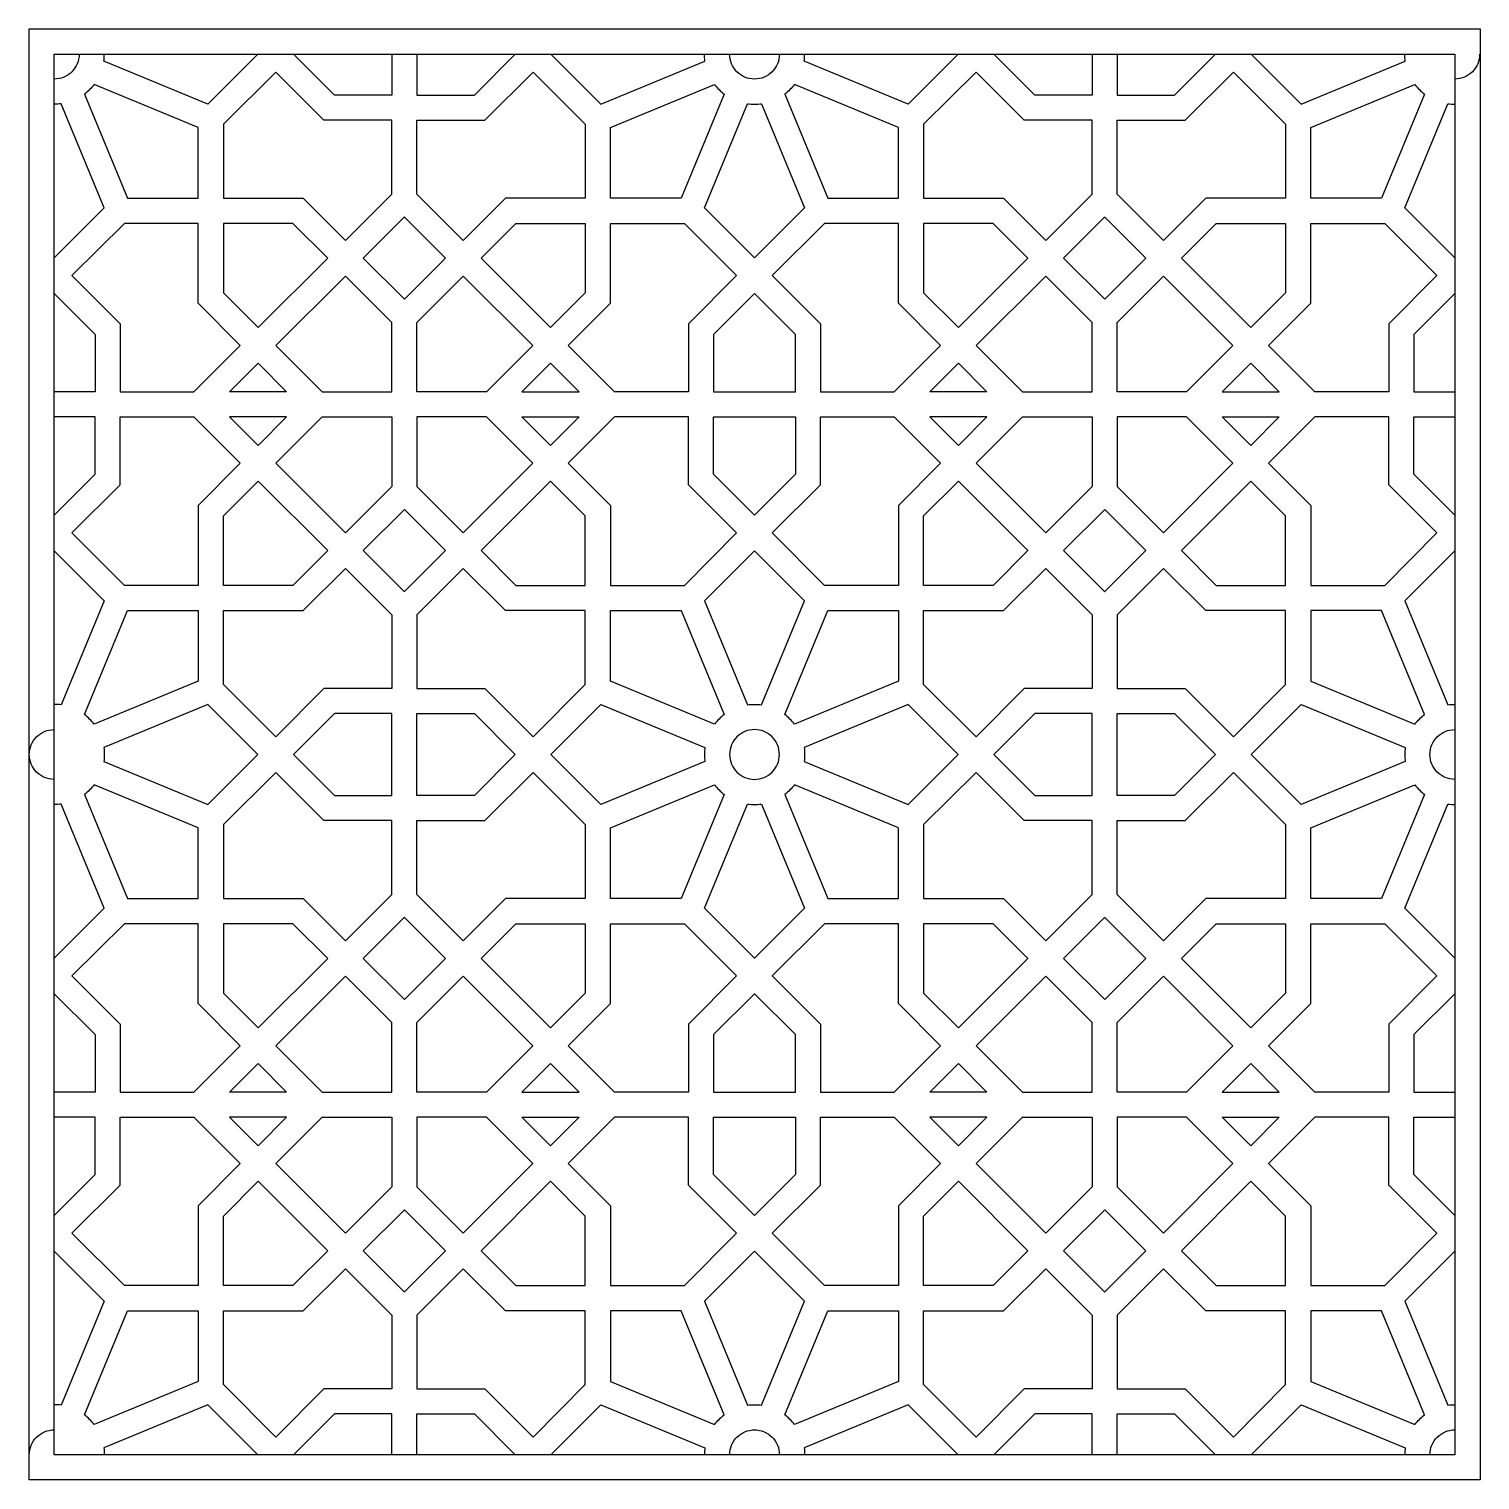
# Model space of a CAD drawing. Extents: x 0 to 1152, y 0 to 1152.
import ezdxf

# ---------------------------------------------------------------- set-up
doc = ezdxf.new("R2010")
doc.units = 0
doc.layers.add('Default_Layer', color=1, linetype='CONTINUOUS')

msp = doc.modelspace()

# ---------------------------------------------------------------- linework, layer by layer
at = {"layer": 'Default_Layer'}
for points in [[(0, 0), (0, 1152.4), (1152.4, 1152.4), (1152.4, 0), (0, 0)], [(20, 20), (20, 1132.4), (1132.4, 1132.4), (1132.4, 20), (20, 20)], [(251.3, 984.5), (288.1, 1021.3), (288.1, 1079.9), (234.2, 1079.9), (195.9, 1118.2), (154.4, 1076.7), (154.4, 1018), (217.8, 1018), (251.3, 984.5)], [(344.9, 984.5), (308.1, 1021.3), (308.1, 1079.9), (361.9, 1079.9), (400.3, 1118.2), (441.8, 1076.7), (441.8, 1018), (378.4, 1018), (344.9, 984.5)], [(807.5, 984.5), (844.3, 1021.3), (844.3, 1079.9), (790.4, 1079.9), (752.1, 1118.2), (710.5, 1076.7), (710.5, 1018), (774, 1018), (807.5, 984.5)], [(901.1, 984.5), (864.3, 1021.3), (864.3, 1079.9), (918.1, 1079.9), (956.5, 1118.2), (998, 1076.7), (998, 1018), (934.5, 1018), (901.1, 984.5)], [(298.1, 1002.9), (298, 1003), (265.4, 970.4), (298.1, 937.7), (330.7, 970.4), (298.1, 1003), (298.1, 1002.9)], [(854.3, 1002.9), (854.3, 1003), (886.9, 970.4), (854.3, 937.7), (821.6, 970.4), (854.2, 1003), (854.3, 1002.9)], [(131, 864.3), (167.8, 901.1), (134.4, 934.5), (134.4, 998), (75.7, 998), (34.1, 956.5), (72.5, 918.1), (72.5, 864.3), (131, 864.3)], [(237.2, 970.4), (209.5, 998), (154.4, 998), (154.4, 942.8), (182, 915.2), (237.2, 970.4)], [(414.2, 915.2), (359, 970.4), (386.6, 998), (441.8, 998), (441.8, 942.8), (414.2, 915.2)], [(428.3, 901.1), (461.8, 934.5), (461.8, 998), (520.5, 998), (562, 956.5), (523.7, 918.1), (523.7, 864.3), (465.1, 864.3), (428.3, 901.1)], [(724, 901.1), (690.5, 934.5), (690.5, 998), (631.8, 998), (590.3, 956.5), (628.7, 918.1), (628.7, 864.3), (687.2, 864.3), (724, 901.1)], [(738.2, 915.2), (793.3, 970.4), (765.7, 998), (710.5, 998), (710.5, 942.8), (738.2, 915.2)], [(915.2, 970.4), (942.8, 998), (998, 998), (998, 942.8), (970.4, 915.2), (915.2, 970.4)], [(1021.3, 864.3), (984.5, 901.1), (1018, 934.5), (1018, 998), (1076.7, 998), (1118.2, 956.5), (1079.9, 918.1), (1079.9, 864.3), (1021.3, 864.3)], [(232.9, 864.3), (288.1, 864.3), (288.1, 919.4), (251.3, 956.2), (196.1, 901.1), (232.9, 864.3)], [(363.3, 864.3), (308.1, 864.3), (308.1, 919.4), (344.9, 956.2), (400.1, 901.1), (363.3, 864.3)], [(789.1, 864.3), (844.3, 864.3), (844.3, 919.4), (807.5, 956.2), (752.3, 901.1), (789.1, 864.3)], [(919.4, 864.3), (864.3, 864.3), (864.3, 919.4), (901.1, 956.2), (956.2, 901.1), (919.4, 864.3)], [(576.2, 864.3), (608.7, 864.3), (608.7, 909.8), (576.2, 942.3), (543.7, 909.8), (543.7, 864.3), (576.2, 864.3)], [(159.3, 864.3), (182, 886.9), (204.6, 864.3), (159.3, 864.3)], [(436.8, 864.3), (414.2, 886.9), (391.5, 864.3), (436.8, 864.3)], [(715.5, 864.3), (738.2, 886.9), (760.8, 864.3), (715.5, 864.3)], [(993, 864.3), (970.4, 886.9), (947.7, 864.3), (993, 864.3)], [(167.8, 807.5), (134.4, 774), (134.4, 710.5), (75.7, 710.5), (34.1, 752.1), (72.5, 790.4), (72.5, 844.3), (131, 844.3), (167.8, 807.5)], [(159.3, 844.3), (182, 821.6), (204.6, 844.3), (159.3, 844.3)], [(232.9, 844.3), (288.1, 844.3), (288.1, 789.1), (251.3, 752.3), (196.1, 807.5), (232.9, 844.3)], [(363.3, 844.3), (308.1, 844.3), (308.1, 789.1), (344.9, 752.3), (400.1, 807.5), (363.3, 844.3)], [(436.8, 844.3), (414.2, 821.6), (391.5, 844.3), (436.8, 844.3)], [(428.3, 807.5), (461.8, 774), (461.8, 710.5), (520.5, 710.5), (562, 752.1), (523.7, 790.4), (523.7, 844.3), (465.1, 844.3), (428.3, 807.5)], [(576.2, 844.3), (608.7, 844.3), (608.7, 798.7), (576.2, 766.2), (543.7, 798.7), (543.7, 844.3), (576.2, 844.3)], [(724, 807.5), (690.5, 774), (690.5, 710.5), (631.8, 710.5), (590.3, 752.1), (628.7, 790.4), (628.7, 844.3), (687.2, 844.3), (724, 807.5)], [(715.5, 844.3), (738.2, 821.6), (760.8, 844.3), (715.5, 844.3)], [(789.1, 844.3), (844.3, 844.3), (844.3, 789.1), (807.5, 752.3), (752.3, 807.5), (789.1, 844.3)], [(919.4, 844.3), (864.3, 844.3), (864.3, 789.1), (901.1, 752.3), (956.2, 807.5), (919.4, 844.3)], [(993, 844.3), (970.4, 821.6), (947.7, 844.3), (993, 844.3)], [(984.5, 807.5), (1018, 774), (1018, 710.5), (1076.7, 710.5), (1118.2, 752.1), (1079.9, 790.4), (1079.9, 844.3), (1021.3, 844.3), (984.5, 807.5)], [(182, 793.3), (237.2, 738.2), (209.5, 710.5), (154.4, 710.5), (154.4, 765.7), (182, 793.3)], [(359, 738.2), (386.6, 710.5), (441.8, 710.5), (441.8, 765.7), (414.2, 793.3), (359, 738.2)], [(793.3, 738.2), (765.7, 710.5), (710.5, 710.5), (710.5, 765.7), (738.2, 793.3), (793.3, 738.2)], [(970.4, 793.3), (915.2, 738.2), (942.8, 710.5), (998, 710.5), (998, 765.7), (970.4, 793.3)], [(298.1, 705.6), (298, 705.6), (265.4, 738.2), (298.1, 770.8), (330.7, 738.2), (298.1, 705.6), (298.1, 705.6)], [(854.3, 705.6), (854.3, 705.6), (886.9, 738.2), (854.3, 770.8), (821.6, 738.2), (854.2, 705.6), (854.3, 705.6)], [(251.3, 724), (288.1, 687.2), (288.1, 628.7), (234.2, 628.7), (195.9, 590.3), (154.4, 631.8), (154.4, 690.5), (217.8, 690.5), (251.3, 724)], [(344.9, 724), (308.1, 687.2), (308.1, 628.7), (361.9, 628.7), (400.3, 590.3), (441.8, 631.8), (441.8, 690.5), (378.4, 690.5), (344.9, 724)], [(807.5, 724), (844.3, 687.2), (844.3, 628.7), (790.4, 628.7), (752.1, 590.3), (710.5, 631.8), (710.5, 690.5), (774, 690.5), (807.5, 724)], [(901.1, 724), (864.3, 687.2), (864.3, 628.7), (918.1, 628.7), (956.5, 590.3), (998, 631.8), (998, 690.5), (934.5, 690.5), (901.1, 724)], [(210, 576.2), (242.5, 543.7), (288.1, 543.7), (288.1, 608.7), (242.5, 608.7), (210, 576.2)], [(386.2, 576.2), (353.7, 543.7), (308.1, 543.7), (308.1, 608.7), (353.7, 608.7), (386.2, 576.2)], [(766.2, 576.2), (798.7, 543.7), (844.3, 543.7), (844.3, 608.7), (798.7, 608.7), (766.2, 576.2)], [(942.3, 576.2), (909.8, 543.7), (864.3, 543.7), (864.3, 608.7), (909.8, 608.7), (942.3, 576.2)], [(251.3, 428.3), (288.1, 465.1), (288.1, 523.7), (234.2, 523.7), (195.9, 562), (154.4, 520.5), (154.4, 461.8), (217.8, 461.8), (251.3, 428.3)], [(344.9, 428.3), (308.1, 465.1), (308.1, 523.7), (361.9, 523.7), (400.3, 562), (441.8, 520.5), (441.8, 461.8), (378.4, 461.8), (344.9, 428.3)], [(807.5, 428.3), (844.3, 465.1), (844.3, 523.7), (790.4, 523.7), (752.1, 562), (710.5, 520.5), (710.5, 461.8), (774, 461.8), (807.5, 428.3)], [(901.1, 428.3), (864.3, 465.1), (864.3, 523.7), (918.1, 523.7), (956.5, 562), (998, 520.5), (998, 461.8), (934.5, 461.8), (901.1, 428.3)], [(167.8, 344.9), (134.4, 378.4), (134.4, 441.8), (75.7, 441.8), (34.1, 400.3), (72.5, 361.9), (72.5, 308.1), (131, 308.1), (167.8, 344.9)], [(182, 359), (237.2, 414.2), (209.5, 441.8), (154.4, 441.8), (154.4, 386.6), (182, 359)], [(298.1, 446.7), (298, 446.8), (265.4, 414.2), (298.1, 381.5), (330.7, 414.2), (298.1, 446.8), (298.1, 446.7)], [(359, 414.2), (386.6, 441.8), (441.8, 441.8), (441.8, 386.6), (414.2, 359), (359, 414.2)], [(428.3, 344.9), (461.8, 378.4), (461.8, 441.8), (520.5, 441.8), (562, 400.3), (523.7, 361.9), (523.7, 308.1), (465.1, 308.1), (428.3, 344.9)], [(724, 344.9), (690.5, 378.4), (690.5, 441.8), (631.8, 441.8), (590.3, 400.3), (628.7, 361.9), (628.7, 308.1), (687.2, 308.1), (724, 344.9)], [(793.3, 414.2), (765.7, 441.8), (710.5, 441.8), (710.5, 386.6), (738.2, 359), (793.3, 414.2)], [(854.3, 446.7), (854.3, 446.8), (886.9, 414.2), (854.3, 381.5), (821.6, 414.2), (854.2, 446.8), (854.3, 446.7)], [(970.4, 359), (915.2, 414.2), (942.8, 441.8), (998, 441.8), (998, 386.6), (970.4, 359)], [(984.5, 344.9), (1018, 378.4), (1018, 441.8), (1076.7, 441.8), (1118.2, 400.3), (1079.9, 361.9), (1079.9, 308.1), (1021.3, 308.1), (984.5, 344.9)], [(232.9, 308.1), (288.1, 308.1), (288.1, 363.3), (251.3, 400.1), (196.1, 344.9), (232.9, 308.1)], [(363.3, 308.1), (308.1, 308.1), (308.1, 363.3), (344.9, 400.1), (400.1, 344.9), (363.3, 308.1)], [(789.1, 308.1), (844.3, 308.1), (844.3, 363.3), (807.5, 400.1), (752.3, 344.9), (789.1, 308.1)], [(919.4, 308.1), (864.3, 308.1), (864.3, 363.3), (901.1, 400.1), (956.2, 344.9), (919.4, 308.1)], [(576.2, 308.1), (608.7, 308.1), (608.7, 353.7), (576.2, 386.2), (543.7, 353.7), (543.7, 308.1), (576.2, 308.1)], [(159.3, 308.1), (182, 330.7), (204.6, 308.1), (159.3, 308.1)], [(436.8, 308.1), (414.2, 330.7), (391.5, 308.1), (436.8, 308.1)], [(715.5, 308.1), (738.2, 330.7), (760.8, 308.1), (715.5, 308.1)], [(993, 308.1), (970.4, 330.7), (947.7, 308.1), (993, 308.1)], [(131, 288.1), (167.8, 251.3), (134.4, 217.8), (134.4, 154.4), (75.7, 154.4), (34.1, 195.9), (72.5, 234.2), (72.5, 288.1), (131, 288.1)], [(159.3, 288.1), (182, 265.4), (204.6, 288.1), (159.3, 288.1)], [(232.9, 288.1), (288.1, 288.1), (288.1, 232.9), (251.3, 196.1), (196.1, 251.3), (232.9, 288.1)], [(363.3, 288.1), (308.1, 288.1), (308.1, 232.9), (344.9, 196.1), (400.1, 251.3), (363.3, 288.1)], [(436.8, 288.1), (414.2, 265.4), (391.5, 288.1), (436.8, 288.1)], [(428.3, 251.3), (461.8, 217.8), (461.8, 154.4), (520.5, 154.4), (562, 195.9), (523.7, 234.2), (523.7, 288.1), (465.1, 288.1), (428.3, 251.3)], [(576.2, 288.1), (608.7, 288.1), (608.7, 242.5), (576.2, 210), (543.7, 242.5), (543.7, 288.1), (576.2, 288.1)], [(724, 251.3), (690.5, 217.8), (690.5, 154.4), (631.8, 154.4), (590.3, 195.9), (628.7, 234.2), (628.7, 288.1), (687.2, 288.1), (724, 251.3)], [(715.5, 288.1), (738.2, 265.4), (760.8, 288.1), (715.5, 288.1)], [(789.1, 288.1), (844.3, 288.1), (844.3, 232.9), (807.5, 196.1), (752.3, 251.3), (789.1, 288.1)], [(919.4, 288.1), (864.3, 288.1), (864.3, 232.9), (901.1, 196.1), (956.2, 251.3), (919.4, 288.1)], [(993, 288.1), (970.4, 265.4), (947.7, 288.1), (993, 288.1)], [(1021.3, 288.1), (984.5, 251.3), (1018, 217.8), (1018, 154.4), (1076.7, 154.4), (1118.2, 195.9), (1079.9, 234.2), (1079.9, 288.1), (1021.3, 288.1)], [(237.2, 182), (209.5, 154.4), (154.4, 154.4), (154.4, 209.5), (182, 237.2), (237.2, 182)], [(414.2, 237.2), (359, 182), (386.6, 154.4), (441.8, 154.4), (441.8, 209.5), (414.2, 237.2)], [(738.2, 237.2), (793.3, 182), (765.7, 154.4), (710.5, 154.4), (710.5, 209.5), (738.2, 237.2)], [(915.2, 182), (942.8, 154.4), (998, 154.4), (998, 209.5), (970.4, 237.2), (915.2, 182)], [(298.1, 149.4), (298, 149.4), (265.4, 182), (298.1, 214.6), (330.7, 182), (298.1, 149.4), (298.1, 149.4)], [(854.3, 149.4), (854.3, 149.4), (886.9, 182), (854.3, 214.6), (821.6, 182), (854.2, 149.4), (854.3, 149.4)], [(251.3, 167.8), (288.1, 131), (288.1, 72.5), (234.2, 72.5), (195.9, 34.1), (154.4, 75.7), (154.4, 134.4), (217.8, 134.4), (251.3, 167.8)], [(344.9, 167.8), (308.1, 131), (308.1, 72.5), (361.9, 72.5), (400.3, 34.1), (441.8, 75.7), (441.8, 134.4), (378.4, 134.4), (344.9, 167.8)], [(807.5, 167.8), (844.3, 131), (844.3, 72.5), (790.4, 72.5), (752.1, 34.1), (710.5, 75.7), (710.5, 134.4), (774, 134.4), (807.5, 167.8)], [(901.1, 167.8), (864.3, 131), (864.3, 72.5), (918.1, 72.5), (956.5, 34.1), (998, 75.7), (998, 134.4), (934.5, 134.4), (901.1, 167.8)]]:
    msp.add_lwpolyline(points, close=True, dxfattribs=at)
for points in [[(39.8, 1132.4, -0.414214), (20, 1112.6)], [(181.7, 1132.4), (142, 1092.6), (59.4, 1126.9, 0.034656), (59.8, 1132.4)], [(414.4, 1132.4), (454.2, 1092.6), (536.8, 1126.9, -0.034656), (536.4, 1132.4)], [(596, 1132.4, -0.414214), (576.2, 1112.6, -0.414214), (556.4, 1132.4)], [(737.9, 1132.4), (698.2, 1092.6), (615.6, 1126.9, 0.034656), (616, 1132.4)], [(970.6, 1132.4), (1010.3, 1092.6), (1093, 1126.9, -0.034656), (1092.6, 1132.4)], [(1152.1, 1132.4, -0.414214), (1132.4, 1112.6)], [(20, 970.6), (59.7, 1010.3), (25.5, 1093, -0.034656), (20, 1092.6)], [(1132.4, 970.6), (1092.6, 1010.3), (1126.9, 1093, 0.034656), (1132.4, 1092.6)], [(20, 737.9), (59.7, 698.2), (25.5, 615.6, 0.034656), (20, 616)], [(1132.4, 737.9), (1092.6, 698.2), (1126.9, 615.6, -0.034656), (1132.4, 616)], [(20, 556.4, -0.414214), (0.2, 576.2, -0.414214), (20, 596)], [(1132.4, 556.4, -0.414214), (1112.6, 576.2, -0.414214), (1132.4, 596)], [(20, 414.4), (59.7, 454.2), (25.5, 536.8, -0.034656), (20, 536.4)], [(1132.4, 414.4), (1092.6, 454.2), (1126.9, 536.8, 0.034656), (1132.4, 536.4)], [(20, 181.7), (59.7, 142), (25.5, 59.4, 0.034656), (20, 59.8)], [(1132.4, 181.7), (1092.6, 142), (1126.9, 59.4, -0.034656), (1132.4, 59.8)], [(181.7, 20), (142, 59.7), (59.4, 25.5, -0.034656), (59.8, 20)], [(414.4, 20), (454.2, 59.7), (536.8, 25.5, 0.034656), (536.4, 20)], [(737.9, 20), (698.2, 59.7), (615.6, 25.5, -0.034656), (616, 20)], [(970.6, 20), (1010.3, 59.7), (1093, 25.5, 0.034656), (1092.6, 20)], [(0.2, 20, -0.414214), (20, 39.8)], [(556.4, 20, -0.414214), (576.2, 39.8, -0.414214), (596, 20)], [(1112.6, 20, -0.414214), (1132.4, 39.8)]]:
    msp.add_lwpolyline(points, format="xyb", dxfattribs=at)
for points in [[(288.1, 1132.4), (288.1, 1099.9), (242.5, 1099.9), (210, 1132.4)], [(308.1, 1132.4), (308.1, 1099.9), (353.7, 1099.9), (386.2, 1132.4)], [(844.3, 1132.4), (844.3, 1099.9), (798.7, 1099.9), (766.2, 1132.4)], [(864.3, 1132.4), (864.3, 1099.9), (909.8, 1099.9), (942.3, 1132.4)], [(20, 942.3), (52.5, 909.8), (52.5, 864.3), (20, 864.3)], [(1132.4, 942.3), (1099.9, 909.8), (1099.9, 864.3), (1132.4, 864.3)], [(20, 766.2), (52.5, 798.7), (52.5, 844.3), (20, 844.3)], [(1132.4, 766.2), (1099.9, 798.7), (1099.9, 844.3), (1132.4, 844.3)], [(20, 386.2), (52.5, 353.7), (52.5, 308.1), (20, 308.1)], [(1132.4, 386.2), (1099.9, 353.7), (1099.9, 308.1), (1132.4, 308.1)], [(20, 210), (52.5, 242.5), (52.5, 288.1), (20, 288.1)], [(1132.4, 210), (1099.9, 242.5), (1099.9, 288.1), (1132.4, 288.1)], [(288.1, 20), (288.1, 52.5), (242.5, 52.5), (210, 20)], [(308.1, 20), (308.1, 52.5), (353.7, 52.5), (386.2, 20)], [(844.3, 20), (844.3, 52.5), (798.7, 52.5), (766.2, 20)], [(864.3, 20), (864.3, 52.5), (909.8, 52.5), (942.3, 20)]]:
    msp.add_lwpolyline(points, dxfattribs=at)
for points in [[(44, 1100.6), (78.2, 1018), (134.4, 1018), (134.4, 1074.2), (51.7, 1108.4, -0.069395), (44, 1100.6)], [(552.2, 1100.6), (518, 1018), (461.8, 1018), (461.8, 1074.2), (544.4, 1108.4, 0.069395), (552.2, 1100.6)], [(600.2, 1100.6), (634.4, 1018), (690.5, 1018), (690.5, 1074.2), (607.9, 1108.4, -0.069395), (600.2, 1100.6)], [(1108.4, 1100.6), (1074.2, 1018), (1018, 1018), (1018, 1074.2), (1100.6, 1108.4, 0.069395), (1108.4, 1100.6)], [(576.2, 1092.6, 0.034656), (581.7, 1093), (615.9, 1010.3), (576.2, 970.6), (536.5, 1010.3), (570.7, 1093, 0.034656), (576.2, 1092.6)], [(581.7, 615.6), (615.9, 698.2), (576.2, 737.9), (536.5, 698.2), (570.7, 615.6, -0.069395), (581.7, 615.6)], [(44, 607.9), (78.2, 690.5), (134.4, 690.5), (134.4, 634.4), (51.7, 600.2, 0.069395), (44, 607.9)], [(552.2, 607.9, 0.069395), (544.4, 600.2), (461.8, 634.4), (461.8, 690.5), (518, 690.5), (552.2, 607.9)], [(600.2, 607.9), (634.4, 690.5), (690.5, 690.5), (690.5, 634.4), (607.9, 600.2, 0.069395), (600.2, 607.9)], [(1108.4, 607.9), (1074.2, 690.5), (1018, 690.5), (1018, 634.4), (1100.6, 600.2, -0.069395), (1108.4, 607.9)], [(59.4, 570.7), (142, 536.5), (181.7, 576.2), (142, 615.9), (59.4, 581.7, -0.069395), (59.4, 570.7)], [(536.8, 570.7), (454.2, 536.5), (414.4, 576.2), (454.2, 615.9), (536.8, 581.7, 0.069395), (536.8, 570.7)], [(615.6, 570.7), (698.2, 536.5), (737.9, 576.2), (698.2, 615.9), (615.6, 581.7, -0.069395), (615.6, 570.7)], [(1092.6, 576.2, 0.034656), (1093, 570.7), (1010.3, 536.5), (970.6, 576.2), (1010.3, 615.9), (1093, 581.7, 0.034656), (1092.6, 576.2)], [(576.2, 596, 0.414214), (556.4, 576.2, 0.414214), (576.2, 556.4, 0.414214), (596, 576.2, 0.414214), (576.2, 596)], [(44, 544.4), (78.2, 461.8), (134.4, 461.8), (134.4, 518), (51.7, 552.2, -0.069395), (44, 544.4)], [(552.2, 544.4), (518, 461.8), (461.8, 461.8), (461.8, 518), (544.4, 552.2, 0.069395), (552.2, 544.4)], [(600.2, 544.4), (634.4, 461.8), (690.5, 461.8), (690.5, 518), (607.9, 552.2, -0.069395), (600.2, 544.4)], [(1108.4, 544.4), (1074.2, 461.8), (1018, 461.8), (1018, 518), (1100.6, 552.2, 0.069395), (1108.4, 544.4)], [(581.7, 536.8), (615.9, 454.2), (576.2, 414.4), (536.5, 454.2), (570.7, 536.8, 0.069395), (581.7, 536.8)], [(576.2, 59.8, -0.034656), (581.7, 59.4), (615.9, 142), (576.2, 181.7), (536.5, 142), (570.7, 59.4, -0.034656), (576.2, 59.8)], [(44, 51.7), (78.2, 134.4), (134.4, 134.4), (134.4, 78.2), (51.7, 44, 0.069395), (44, 51.7)], [(552.2, 51.7), (518, 134.4), (461.8, 134.4), (461.8, 78.2), (544.4, 44, -0.069395), (552.2, 51.7)], [(600.2, 51.7), (634.4, 134.4), (690.5, 134.4), (690.5, 78.2), (607.9, 44, 0.069395), (600.2, 51.7)], [(1108.4, 51.7), (1074.2, 134.4), (1018, 134.4), (1018, 78.2), (1100.6, 44, -0.069395), (1108.4, 51.7)]]:
    msp.add_lwpolyline(points, format="xyb", close=True, dxfattribs=at)

doc.saveas('drawing.dxf')
